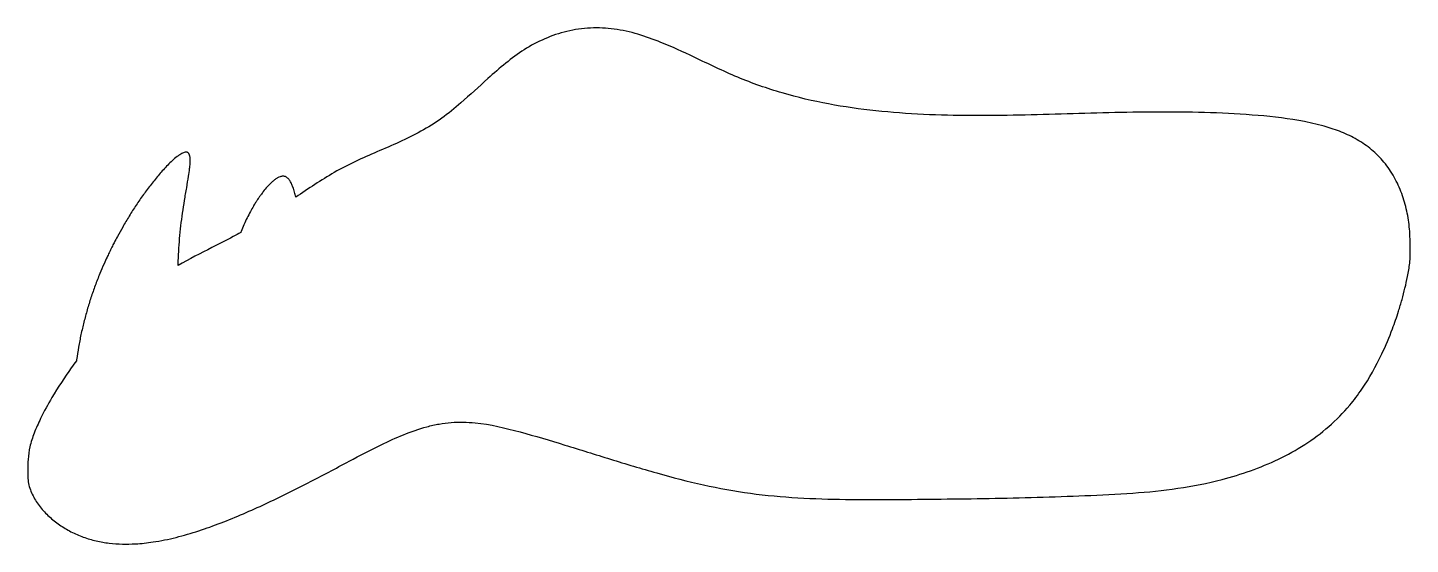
# Model space of a CAD drawing. Header units: millimetres. Extents: x -300 to 0, y 32 to 144.
import ezdxf

# ---------------------------------------------------------------- set-up
doc = ezdxf.new("R2010")
doc.units = ezdxf.units.MM
doc.layers.add('outline', color=7, linetype='Continuous')

msp = doc.modelspace()

# ---------------------------------------------------------------- linework, layer by layer
at = {"layer": 'outline'}
for points, knots in [([(-2.04, 84.74), (-1.58, 86.39), (-1.18, 88.04), (-0.66, 90.69), (-0.49, 91.66), (-0.32, 93.15), (-0.28, 93.66), (-0.24, 94.87), (-0.25, 95.58), (-0.27, 97.37), (-0.31, 98.44), (-0.47, 100.82), (-0.64, 102.12), (-1.16, 104.69), (-1.5, 105.96), (-2.36, 108.44), (-2.88, 109.66), (-4.12, 111.96), (-4.83, 113.06), (-6.44, 115.09), (-7.33, 116.02), (-9.25, 117.69), (-10.28, 118.44), (-12.44, 119.75), (-13.56, 120.31), (-15.88, 121.29), (-17.07, 121.71), (-19.89, 122.55), (-21.52, 122.93), (-26.48, 123.9), (-29.84, 124.29), (-36.63, 124.86), (-40.08, 125.05), (-46.97, 125.28), (-50.42, 125.33), (-57.32, 125.32), (-60.77, 125.27), (-67.68, 125.11), (-71.13, 125.01), (-78.04, 124.81), (-81.5, 124.71), (-88.41, 124.57), (-91.87, 124.53), (-98.78, 124.56), (-102.23, 124.64), (-109.13, 124.97), (-112.57, 125.22), (-119.43, 125.95), (-122.84, 126.43), (-129.61, 127.7), (-132.95, 128.48), (-139.53, 130.4), (-142.75, 131.53), (-149.09, 134.18), (-152.2, 135.7), (-157.71, 138.31), (-160.1, 139.42), (-164.18, 141.05), (-165.83, 141.65), (-169.19, 142.64), (-170.9, 143.02), (-174.35, 143.49), (-176.08, 143.57), (-179.52, 143.4), (-181.22, 143.16), (-184.54, 142.37), (-186.15, 141.83), (-189.25, 140.49), (-190.74, 139.7), (-193.54, 137.91), (-194.85, 136.93), (-197.45, 134.82), (-198.74, 133.7), (-201.96, 130.8), (-203.88, 129.01), (-207.2, 126.13), (-208.57, 125.01), (-211.45, 122.93), (-212.95, 122), (-217.57, 119.45), (-220.8, 118.09), (-225.59, 116.03), (-227.16, 115.36), (-230.25, 113.9), (-231.77, 113.1), (-236.13, 110.59), (-238.88, 108.74), (-241.61, 106.88)], [0, 0, 0, 0, 0.018036, 0.018036, 0.028544, 0.028544, 0.033897, 0.033897, 0.041413, 0.041413, 0.052804, 0.052804, 0.066673, 0.066673, 0.080568, 0.080568, 0.094502, 0.094502, 0.108311, 0.108311, 0.121919, 0.121919, 0.135338, 0.135338, 0.148644, 0.148644, 0.161983, 0.161983, 0.179759, 0.179759, 0.215475, 0.215475, 0.251993, 0.251993, 0.28852, 0.28852, 0.325074, 0.325074, 0.361661, 0.361661, 0.39826, 0.39826, 0.434862, 0.434862, 0.47144, 0.47144, 0.507977, 0.507977, 0.544472, 0.544472, 0.58084, 0.58084, 0.616995, 0.616995, 0.653617, 0.653617, 0.681527, 0.681527, 0.700115, 0.700115, 0.718635, 0.718635, 0.736967, 0.736967, 0.755101, 0.755101, 0.773053, 0.773053, 0.790867, 0.790867, 0.808231, 0.808231, 0.826317, 0.826317, 0.854101, 0.854101, 0.872878, 0.872878, 0.891595, 0.891595, 0.928727, 0.928727, 0.946776, 0.946776, 0.964947, 0.964947, 1, 1, 1, 1]), ([(-267.08, 92.12), (-267.08, 92.21), (-267.08, 92.31), (-267.05, 93.32), (-267.01, 94.25), (-266.91, 96.1), (-266.84, 97.02), (-266.69, 98.87), (-266.6, 99.79), (-266.38, 101.63), (-266.26, 102.55), (-266, 104.38), (-265.85, 105.3), (-265.55, 107.12), (-265.39, 108.04), (-265.09, 109.77), (-264.95, 110.59), (-264.74, 111.97), (-264.66, 112.52), (-264.55, 113.43), (-264.51, 113.8), (-264.47, 114.42), (-264.46, 114.66), (-264.47, 115.07), (-264.48, 115.24), (-264.5, 115.51), (-264.52, 115.62), (-264.55, 115.8), (-264.57, 115.87), (-264.6, 115.98), (-264.62, 116.03), (-264.65, 116.12), (-264.67, 116.17), (-264.71, 116.24), (-264.73, 116.27), (-264.76, 116.32), (-264.78, 116.35), (-264.82, 116.4), (-264.84, 116.42), (-264.89, 116.47), (-264.91, 116.49), (-264.97, 116.53), (-264.99, 116.54), (-265.05, 116.57), (-265.08, 116.59), (-265.14, 116.61), (-265.17, 116.62), (-265.24, 116.63), (-265.27, 116.63), (-265.33, 116.64), (-265.36, 116.64), (-265.46, 116.64), (-265.52, 116.63), (-265.71, 116.59), (-265.84, 116.55), (-266.07, 116.46), (-266.19, 116.4), (-266.46, 116.26), (-266.6, 116.17), (-266.94, 115.95), (-267.13, 115.81), (-268.03, 115.12), (-268.69, 114.49), (-269.98, 113.18), (-270.6, 112.5), (-271.8, 111.1), (-272.38, 110.38), (-273.51, 108.93), (-274.07, 108.19), (-275.14, 106.69), (-275.67, 105.93), (-276.69, 104.39), (-277.19, 103.61), (-278.16, 102.03), (-278.63, 101.24), (-279.48, 99.76), (-279.86, 99.08), (-280.48, 97.94), (-280.72, 97.48), (-281.12, 96.71), (-281.28, 96.4), (-281.54, 95.88), (-281.64, 95.68), (-281.84, 95.26), (-281.95, 95.05), (-282.2, 94.53), (-282.34, 94.22), (-282.71, 93.44), (-282.92, 92.97), (-283.45, 91.78), (-283.75, 91.07), (-284.4, 89.5), (-284.73, 88.64), (-285.37, 86.91), (-285.67, 86.04), (-286.25, 84.29), (-286.52, 83.41), (-287.03, 81.64), (-287.27, 80.75), (-287.72, 78.97), (-287.93, 78.07), (-288.32, 76.27), (-288.49, 75.36), (-288.81, 73.55), (-288.95, 72.64), (-289.09, 71.65), (-289.1, 71.58), (-289.11, 71.51)], [0, 0, 0, 0, 0.003574, 0.003574, 0.039435, 0.039435, 0.075293, 0.075293, 0.111143, 0.111143, 0.146991, 0.146991, 0.182841, 0.182841, 0.218694, 0.218694, 0.25098, 0.25098, 0.272472, 0.272472, 0.286783, 0.286783, 0.296315, 0.296315, 0.302665, 0.302665, 0.306897, 0.306897, 0.309719, 0.309719, 0.311601, 0.311601, 0.31348, 0.31348, 0.314734, 0.314734, 0.315987, 0.315987, 0.317239, 0.317239, 0.318489, 0.318489, 0.319738, 0.319738, 0.320986, 0.320986, 0.322236, 0.322236, 0.323486, 0.323486, 0.324738, 0.324738, 0.32723, 0.32723, 0.332193, 0.332193, 0.337187, 0.337187, 0.343851, 0.343851, 0.35274, 0.35274, 0.388126, 0.388126, 0.423728, 0.423728, 0.459419, 0.459419, 0.495158, 0.495158, 0.530928, 0.530928, 0.566716, 0.566716, 0.602515, 0.602515, 0.632715, 0.632715, 0.652836, 0.652836, 0.666245, 0.666245, 0.675181, 0.675181, 0.684106, 0.684106, 0.697491, 0.697491, 0.717559, 0.717559, 0.747642, 0.747642, 0.783284, 0.783284, 0.818929, 0.818929, 0.854578, 0.854578, 0.890232, 0.890232, 0.925891, 0.925891, 0.961556, 0.961556, 0.997228, 0.997228, 1, 1, 1, 1]), ([(-241.61, 106.88), (-241.7, 107.26), (-241.79, 107.63), (-241.99, 108.37), (-242.1, 108.74), (-242.31, 109.33), (-242.41, 109.57), (-242.58, 109.95), (-242.66, 110.1), (-242.8, 110.35), (-242.86, 110.44), (-242.99, 110.63), (-243.06, 110.72), (-243.18, 110.86), (-243.23, 110.92), (-243.34, 111.02), (-243.39, 111.07), (-243.51, 111.16), (-243.57, 111.2), (-243.7, 111.28), (-243.77, 111.31), (-243.91, 111.37), (-243.98, 111.39), (-244.12, 111.42), (-244.2, 111.43), (-244.32, 111.44), (-244.37, 111.44), (-244.52, 111.43), (-244.62, 111.42), (-244.81, 111.38), (-244.91, 111.35), (-245.19, 111.26), (-245.36, 111.17), (-245.71, 110.98), (-245.88, 110.87), (-246.25, 110.6), (-246.46, 110.44), (-247.05, 109.92), (-247.42, 109.54), (-248.07, 108.81), (-248.36, 108.47), (-248.82, 107.88), (-249, 107.64), (-249.3, 107.24), (-249.41, 107.08), (-249.6, 106.8), (-249.68, 106.69), (-249.83, 106.47), (-249.9, 106.36), (-250.08, 106.09), (-250.19, 105.92), (-250.46, 105.5), (-250.62, 105.24), (-251, 104.6), (-251.22, 104.21), (-251.69, 103.34), (-251.93, 102.87), (-252.39, 101.92), (-252.62, 101.43), (-253.04, 100.46), (-253.24, 99.97), (-253.46, 99.39), (-253.49, 99.31), (-253.52, 99.23)], [0, 0, 0, 0, 0.054166, 0.054166, 0.107511, 0.107511, 0.143035, 0.143035, 0.166701, 0.166701, 0.182473, 0.182473, 0.198224, 0.198224, 0.208727, 0.208727, 0.219216, 0.219216, 0.229685, 0.229685, 0.240131, 0.240131, 0.250558, 0.250558, 0.260976, 0.260976, 0.267951, 0.267951, 0.281802, 0.281802, 0.29569, 0.29569, 0.323278, 0.323278, 0.351024, 0.351024, 0.388046, 0.388046, 0.461985, 0.461985, 0.524738, 0.524738, 0.566677, 0.566677, 0.594659, 0.594659, 0.613318, 0.613318, 0.631977, 0.631977, 0.65996, 0.65996, 0.701915, 0.701915, 0.764791, 0.764791, 0.839253, 0.839253, 0.913697, 0.913697, 0.988136, 0.988136, 1, 1, 1, 1]), ([(-253.52, 99.23), (-254.06, 98.94), (-254.6, 98.64), (-256.67, 97.55), (-258.21, 96.77), (-262.22, 94.75), (-264.68, 93.49), (-267.08, 92.12)], [0, 0, 0, 0, 0.120523, 0.120523, 0.458366, 0.458366, 1, 1, 1, 1]), ([(-289.11, 71.51), (-289.48, 71), (-289.85, 70.49), (-291.69, 67.88), (-293.1, 65.74), (-295.28, 62.05), (-296.12, 60.53), (-297.38, 57.95), (-297.85, 56.9), (-298.63, 54.87), (-298.96, 53.88), (-299.39, 51.98), (-299.5, 51.07), (-299.62, 49.41), (-299.65, 48.65), (-299.67, 47.39), (-299.67, 46.89), (-299.62, 45.91), (-299.57, 45.43), (-299.39, 44.49), (-299.25, 44.04), (-298.93, 43.14), (-298.73, 42.71), (-298.08, 41.44), (-297.56, 40.65), (-296.38, 39.16), (-295.72, 38.46), (-294.31, 37.16), (-293.56, 36.56), (-291.98, 35.46), (-291.15, 34.96), (-289.42, 34.07), (-288.53, 33.68), (-286.71, 33.02), (-285.78, 32.75), (-283.9, 32.32), (-282.95, 32.16), (-280.11, 31.82), (-278.21, 31.79), (-275.05, 31.96), (-273.78, 32.1), (-270.84, 32.54), (-269.18, 32.88), (-264.22, 34.11), (-260.98, 35.2), (-254.54, 37.68), (-251.33, 39.07), (-245.06, 41.99), (-242, 43.52), (-235.96, 46.62), (-233, 48.2), (-227.73, 50.99), (-225.44, 52.21), (-221.52, 54.11), (-219.91, 54.83), (-216.63, 56.16), (-214.94, 56.75), (-212.35, 57.46), (-211.46, 57.66), (-209.71, 57.97), (-208.84, 58.08), (-206.23, 58.28), (-204.49, 58.24), (-199.47, 57.75), (-196.23, 56.97), (-189.79, 55.22), (-186.57, 54.26), (-180.06, 52.26), (-176.76, 51.23), (-170.13, 49.18), (-166.79, 48.17), (-160.09, 46.28), (-156.73, 45.41), (-149.97, 43.91), (-146.57, 43.29), (-139.74, 42.38), (-136.31, 42.07), (-129.43, 41.66), (-125.99, 41.56), (-119.09, 41.46), (-115.64, 41.47), (-108.73, 41.51), (-105.27, 41.54), (-98.36, 41.62), (-94.9, 41.66), (-87.98, 41.79), (-84.52, 41.87), (-77.61, 42.06), (-74.15, 42.18), (-67.25, 42.46), (-63.79, 42.62), (-57.08, 43.11), (-53.82, 43.43), (-47.36, 44.37), (-44.17, 44.98), (-38.93, 46.35), (-36.86, 46.98), (-32.79, 48.44), (-30.78, 49.27), (-26.86, 51.15), (-24.95, 52.2), (-21.29, 54.55), (-19.55, 55.85), (-16.27, 58.68), (-14.75, 60.22), (-12.43, 62.99), (-11.56, 64.15), (-9.1, 67.76), (-7.67, 70.32), (-5.56, 74.76), (-4.79, 76.58), (-3.63, 79.68), (-3.2, 80.94), (-2.53, 83.04), (-2.28, 83.89), (-2.04, 84.74)], [0, 0, 0, 0, 0.005291, 0.005291, 0.026657, 0.026657, 0.041104, 0.041104, 0.050665, 0.050665, 0.059322, 0.059322, 0.066928, 0.066928, 0.073268, 0.073268, 0.077451, 0.077451, 0.081458, 0.081458, 0.085427, 0.085427, 0.089413, 0.089413, 0.097323, 0.097323, 0.105295, 0.105295, 0.113324, 0.113324, 0.121409, 0.121409, 0.129519, 0.129519, 0.137585, 0.137585, 0.14562, 0.14562, 0.161453, 0.161453, 0.172098, 0.172098, 0.186275, 0.186275, 0.214751, 0.214751, 0.24392, 0.24392, 0.272508, 0.272508, 0.300573, 0.300573, 0.322262, 0.322262, 0.336953, 0.336953, 0.351841, 0.351841, 0.359422, 0.359422, 0.366741, 0.366741, 0.381223, 0.381223, 0.408924, 0.408924, 0.436967, 0.436967, 0.465812, 0.465812, 0.494935, 0.494935, 0.523944, 0.523944, 0.552761, 0.552761, 0.581503, 0.581503, 0.610266, 0.610266, 0.639094, 0.639094, 0.667966, 0.667966, 0.69684, 0.69684, 0.725716, 0.725716, 0.754592, 0.754592, 0.783459, 0.783459, 0.810789, 0.810789, 0.837928, 0.837928, 0.855978, 0.855978, 0.874098, 0.874098, 0.89227, 0.89227, 0.910416, 0.910416, 0.928454, 0.928454, 0.94054, 0.94054, 0.964983, 0.964983, 0.981535, 0.981535, 0.992619, 0.992619, 1, 1, 1, 1])]:
    msp.add_open_spline(points, degree=3, knots=knots, dxfattribs=at)

doc.saveas('drawing.dxf')
